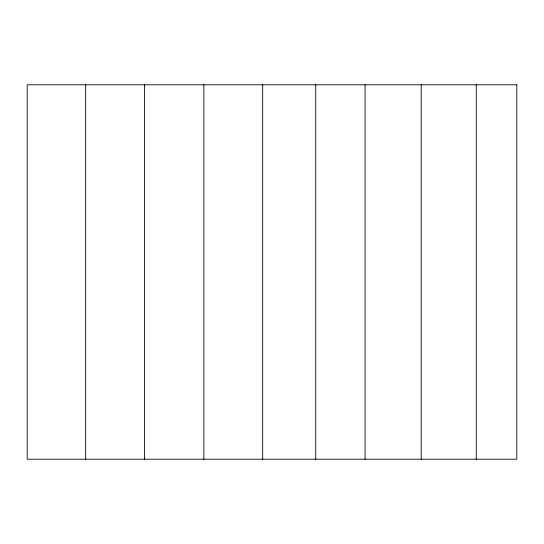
<?xml version="1.0" encoding="UTF-8"?>
<svg xmlns="http://www.w3.org/2000/svg" width="544" height="544" viewBox="0 0 544 544"><rect width="100%" height="100%" fill="white"/><g stroke="black" fill="none" stroke-linecap="round" stroke-linejoin="round"><path stroke-width="0.82" d="M476.265 84.803L476.265 459.197M421.199 84.803L421.199 459.197M365.065 84.803L365.065 459.197M315.744 84.803L315.744 459.197M262.67 84.803L262.67 459.197M203.864 84.803L203.864 459.197M144.548 84.803L144.548 459.197M85.66 84.803L85.66 459.197M516.8 84.803L27.2 84.803L27.2 459.197L516.8 459.197L516.8 84.803"/></g></svg>
